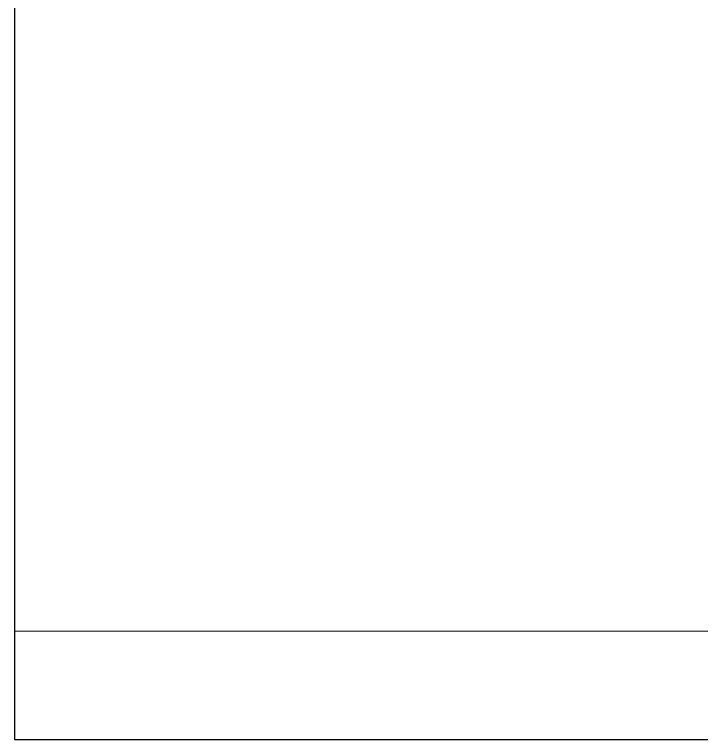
# Model space of a CAD drawing. Header units: millimetres. Extents: x -23600 to 58751, y -29611 to 36794.
# Drawn here: x -10000.3 to -9902, y 2260.5 to 2364.2 of the extents above; entities that cross this region are included whole.
import ezdxf

# ---------------------------------------------------------------- set-up
doc = ezdxf.new("R2010")
doc.units = ezdxf.units.MM
doc.layers.add('A-WALL', color=113, linetype='Continuous', lineweight=9)
doc.layers.add('A-WALL-PATT', color=111, linetype='Continuous', lineweight=25)

msp = doc.modelspace()

# ---------------------------------------------------------------- hatches: boundary and pattern name
at = {"layer": 'A-WALL-PATT', "lineweight": 9}
h = msp.add_hatch(dxfattribs=at)
h.set_pattern_fill('FP_1', color=256, style=0, pattern_type=2)
h.set_pattern_definition([(0, (0, 0), (0, 300), []), (90, (0, 0), (-300, 2e-14), [])])
h.paths.add_polyline_path([(-9900.3, 2275.99), (-9900.3, 4879.39), (-10000.3, 4879.39), (-10000.3, 2275.99)], flags=0)
h.paths.add_polyline_path([(-9900.3, 5031.79), (-9900.3, 6218.94), (-10000.3, 6218.94), (-10000.3, 5031.79)], flags=0)
h.paths.add_polyline_path([(-10000.3, 22180.29), (-9900.3, 22180.29), (-9900.3, 22470.29), (-10000.3, 22470.29)], flags=0)
h = msp.add_hatch(dxfattribs=at)
h.set_pattern_fill('FP_2', color=256, style=0, pattern_type=2)
h.set_pattern_definition([(0, (0, 0), (812.8, 203.2), [33.528, -576.072, 33.528, -576.072, -3251.2]), (0, (0, 0), (812.8, 203.2), [-1219.2, 33.528, -1185.672, 33.528, -576.072, -1422.4]), (0, (0, 0), (812.8, 203.2), [-3048, 33.528, -372.872, 33.528, -982.472]), (120, (304.8, 101.6), (-582.3764, 602.3054), [33.528, -576.072, 33.528, -576.072, -3251.2]), (120, (304.8, 101.6), (-582.3764, 602.3054), [-1219.2, 33.528, -1185.672, 33.528, -576.072, -1422.4]), (120, (304.8, 101.6), (-582.3764, 602.3054), [-3048, 33.528, -372.872, 33.528, -982.472]), (240, (406.4, 508), (-230.4236, -805.5054), [33.528, -576.072, 33.528, -576.072, -3251.2]), (240, (406.4, 508), (-230.4236, -805.5054), [-1219.2, 33.528, -1185.672, 33.528, -576.072, -1422.4]), (240, (406.4, 508), (-230.4236, -805.5054), [-3048, 33.528, -372.872, 33.528, -982.472])])
h.paths.add_polyline_path([(-1570.3, 2260.49), (-1554.8, 2260.49), (-1554.8, 2275.99), (-10000.3, 2275.99), (-10000.3, 2260.49), (-1585.8, 2260.49)], flags=0)

# ---------------------------------------------------------------- linework, layer by layer
at = {"layer": 'A-WALL', "lineweight": 25}
for p, q in [((-10000.3, 4879.39), (-10000.3, 2260.49)), ((-10000.3, 2260.49), (-9697.3, 2260.49))]:
    msp.add_line(p, q, dxfattribs=at)
at = {"layer": 'A-WALL'}
msp.add_line((-10000.3, 2275.99), (-1554.8, 2275.99), dxfattribs=at)

doc.saveas('drawing.dxf')
